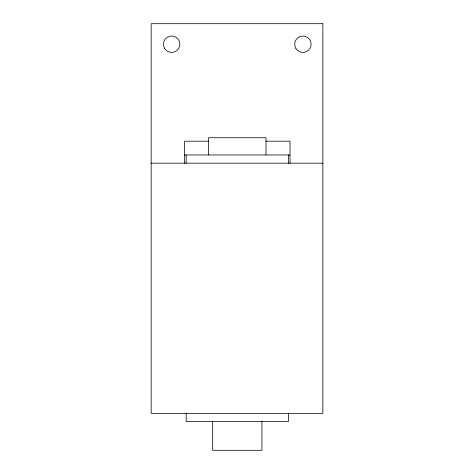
<?xml version="1.0" encoding="UTF-8"?>
<svg xmlns="http://www.w3.org/2000/svg" width="474" height="474" viewBox="0 0 474 474"><rect width="100%" height="100%" fill="white"/><g stroke="black" fill="none" stroke-linecap="round" stroke-linejoin="round"><path stroke-width="0.71" d="M208.833 141.193L184.546 141.193L184.546 163.228M265.742 141.193L290.029 141.193L290.029 163.228M184.546 154.957L290.029 154.957M151.147 163.163L322.853 163.163M288.417 154.957L288.417 163.163M288.417 413.381L288.417 421.587L186.158 421.587L186.158 413.381M266.003 154.957L266.003 137.733L208.572 137.733L208.572 154.957M261.915 421.587L261.915 450.3L212.654 450.3L212.654 421.587M186.158 154.957L186.158 163.163M322.853 23.7L151.147 23.7L151.147 413.381L322.853 413.381L322.853 23.7M164.549 48.312A8.206 8.206 0 0 0 178.757 48.312A8.206 8.206 0 0 0 171.653 36.006A8.206 8.206 0 0 0 164.549 48.312M295.812 48.312A8.206 8.206 0 0 0 310.02 48.312A8.206 8.206 0 0 0 302.916 36.006A8.206 8.206 0 0 0 295.812 48.312"/></g></svg>
